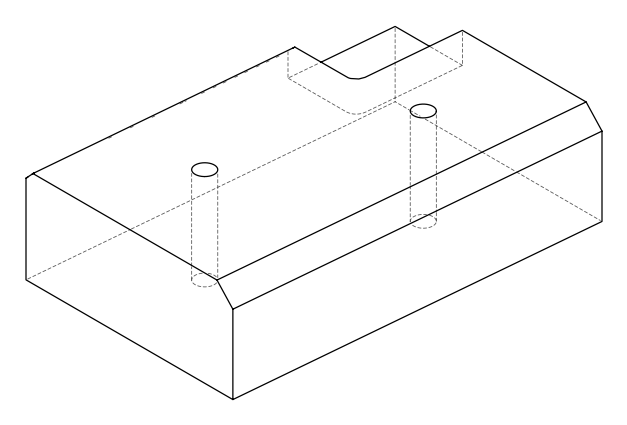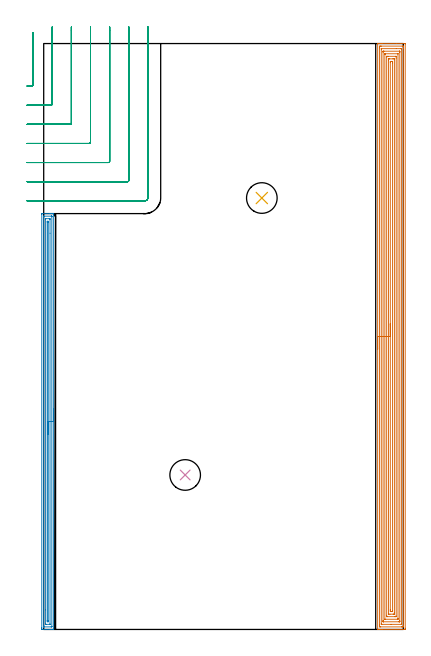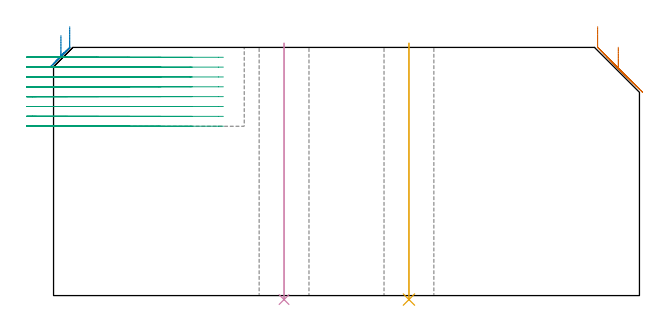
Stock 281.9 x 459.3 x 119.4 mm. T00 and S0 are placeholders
(PLAN: 5 operations, 2 tool changes, 58.6 min)
(1 AREA_MILL | FG_CHAMFER_SURFACE | UGT0205_001 | 29.74 min | 107144 mm3)
(2 AREA_MILL_1 | FG_CHAMFER_SURFACE_1 | UGT0205_001 | 10.62 min | 14328 mm3)
(3 MILL_CORNER_NOTCH_RECTANGULAR | CORNER_NOTCH_RECTANGULAR | UGT0201_094 | Follow Part, ap 5, ae 75% | 17.28 min | 461822 mm3)
(4 INDEXABLE_INSERT_DRILL_THROUGH_HOLE_FROM_SOLID | STEP1HOLE | NXT0302_019 | 0.49 min | 53940 mm3)
(5 INDEXABLE_INSERT_DRILL_THROUGH_HOLE_FROM_SOLID_1 | STEP1HOLE_1 | NXT0302_019 | 0.49 min | 53955 mm3)
(TOOL UGT0205_001 | Chamfer Mill 20 x 3 x 45 deg. | D20 FL50 Z2)
(TOOL UGT0201_094 | End mill 20 mm | D20 FL38 Z4)
(TOOL NXT0302_019 | Index. Insert Drill 24mm [880-D2400L25-05] | D24 PA176 FL120 Z2)
(OP 1 AREA_MILL)
G17 G21 G94 G90
T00 M6
G54
G17 G0 G90 X261.8 Y219.65 S1061 M3
G43 Z129.4 H0
G94 G1 Y219.688 Z128.528 F250.
Y219.802 Z127.663
Y219.991 Z126.812
Y220.253 Z125.98
Y220.587 Z125.174
Y220.99 Z124.4
Y221.459 Z123.664
Y221.99 Z122.972
Y222.579 Z122.329
Y223.222 Z121.74
Y223.914 Z121.208
Y224.65 Z120.74
Y225.424 Z120.337
Y226.23 Z120.003
Y227.062 Z119.741
Y227.914 Z119.552
Y228.778 Z119.438
Y229.65 Z119.4
Y459.134
X261.803 Y459.29 Z119.388
X261.844 Y459.293 Z119.348
X262.222 Y459.3 Z118.978
X262.597 Z118.603
X263.258 Z117.938
X264.478 Z116.719
X265.037 Z116.157
X276.604 Z104.593
X282.832 Z98.365
X283.114 Y459.298 Z98.083
X283.392 Y459.29 Z97.806
X283.399 Y459.012 Z97.799
X283.4 Y0.935 Z97.8
X283.399 Y0.612 Z97.801
X283.394 Y0.049 Z97.804
X283.392 Y0.008 Z97.806
X282.832 Y0. Z98.365
X265.647 Z115.548
X265.037 Z116.157
X264.478 Z116.719
X264.147 Z117.049
X263.588 Z117.608
X263.258 Z117.938
X262.221 Z118.978
X261.844 Y0.007 Z119.348
X261.803 Y0.01 Z119.388
X261.8 Y0.166 Z119.4
Y229.65
X263.214 Z117.986
Y456.052
X263.217 Y456.902 Z117.983
X263.219 Y456.94 Z117.981
X263.258 Y457.29 Z117.942
X263.753 Y457.298 Z117.447
X264.147 Y457.299 Z117.053
X264.64 Y457.3 Z116.56
X281.053 Y457.299 Z100.147
X281.549 Y457.297 Z99.651
X281.942 Y457.29 Z99.258
X281.98 Y456.902 Z99.22
X281.983 Y456.861 Z99.217
X281.986 Y456.009 Z99.214
Y455.966
Y3.248
X281.983 Y2.398 Z99.217
X281.981 Y2.36 Z99.219
X281.942 Y2.01 Z99.258
X281.447 Y2.002 Z99.753
X281.053 Y2.001 Z100.147
X280.56 Y2. Z100.64
X264.147 Y2.001 Z117.053
X263.651 Y2.003 Z117.549
X263.258 Y2.01 Z117.942
X263.22 Y2.398 Z117.98
X263.217 Y2.439 Z117.983
X263.214 Y3.291 Z117.986
Y3.334
Y229.65
X264.628 Z116.572
X264.629 Y455.116 Z116.571
X264.63 Y455.219 Z116.57
X264.632 Y455.269 Z116.568
X264.634 Y455.286 Z116.566
X264.671 Y455.29 Z116.529
X264.855 Y455.299 Z116.345
X276.421 Y455.3 Z104.779
X279.98 Z101.22
X280.163 Z101.037
X280.346 Y455.298 Z100.854
X280.468 Y455.295 Z100.732
X280.56 Y455.29 Z100.64
X280.565 Y455.251 Z100.635
X280.568 Y455.116 Z100.632
X280.571 Y454.707 Z100.629
Y4.184
X280.57 Y4.082 Z100.63
X280.568 Y4.031 Z100.632
X280.566 Y4.014 Z100.634
X280.529 Y4.01 Z100.671
X280.345 Y4.001 Z100.855
X272.338 Y4. Z108.862
X265.037 Z116.163
X264.854 Y4.002 Z116.346
X264.732 Y4.005 Z116.468
X264.64 Y4.01 Z116.56
X264.635 Y4.049 Z116.565
X264.632 Y4.184 Z116.568
X264.629 Y4.593 Z116.571
X264.628 Y229.65 Z116.572
X266.043 Z115.157
Y452.437
X266.045 Y453.212 Z115.155
X266.047 Y453.265 Z115.153
X266.049 Y453.286 Z115.151
X266.065 Y453.29 Z115.135
X266.172 Y453.295 Z115.028
X266.387 Y453.298 Z114.813
X266.817 Y453.3 Z114.383
X278.825 Y453.299 Z102.375
X279.031 Y453.296 Z102.169
X279.133 Y453.291 Z102.067
X279.151 Y453.288 Z102.049
X279.153 Y453.273 Z102.047
X279.155 Y453.234 Z102.045
X279.157 Y452.554 Z102.043
Y452.437
Y6.863
X279.155 Y6.088 Z102.045
X279.153 Y6.035 Z102.047
X279.151 Y6.014 Z102.049
X279.135 Y6.01 Z102.065
X279.028 Y6.005 Z102.172
X278.813 Y6.002 Z102.387
X278.383 Y6. Z102.817
X266.375 Y6.001 Z114.825
X266.169 Y6.004 Z115.031
X266.067 Y6.009 Z115.133
X266.049 Y6.012 Z115.151
X266.047 Y6.027 Z115.153
X266.045 Y6.066 Z115.155
X266.043 Y6.746 Z115.157
Y6.863
Y229.65
X267.457 Z113.743
Y450.651
X267.459 Y450.9 Z113.741
X267.464 Y451.152 Z113.736
X267.471 Y451.29 Z113.729
X267.545 Y451.294 Z113.655
X267.706 Y451.298 Z113.494
X267.95 Y451.3 Z113.25
X277.738 Y451.299 Z103.462
X277.741 Y451.296 Z103.459
X277.742 Y451.295 Z103.458
X277.743 Y8.649 Z103.457
X277.741 Y8.4 Z103.459
X277.736 Y8.149 Z103.464
X277.729 Y8.01 Z103.471
X277.655 Y8.006 Z103.545
X277.494 Y8.002 Z103.706
X277.25 Y8. Z103.95
X267.462 Y8.001 Z113.738
X267.458 Y8.004 Z113.742
Y8.005
X267.457 Y229.65 Z113.743
X268.871 Z112.329
X268.872 Y448.866 Z112.328
X268.874 Y449.174 Z112.326
X268.876 Y449.25 Z112.324
X268.877 Y449.281 Z112.323
X268.91 Y449.29 Z112.29
X269.056 Y449.297 Z112.144
X269.486 Y449.299 Z111.714
X269.943 Y449.3 Z111.257
X275.714 Y449.299 Z105.486
X276.174 Y449.297 Z105.026
X276.301 Y449.29 Z104.899
X276.322 Y449.283 Z104.878
X276.324 Y449.24 Z104.876
X276.327 Y449.143 Z104.873
X276.329 Y447.973 Z104.871
X276.328 Y10.435 Z104.872
X276.326 Y10.126 Z104.874
X276.324 Y10.05 Z104.876
X276.322 Y10.019 Z104.878
X276.29 Y10.01 Z104.91
X276.144 Y10.003 Z105.056
X275.714 Y10.001 Z105.486
X275.257 Y10. Z105.943
X269.486 Y10.001 Z111.714
X269.026 Y10.003 Z112.174
X268.899 Y10.01 Z112.301
X268.878 Y10.017 Z112.322
X268.876 Y10.06 Z112.324
X268.873 Y10.157 Z112.327
X268.872 Y10.435 Z112.328
X268.871 Y11.051 Z112.329
Y229.65
X270.285 Z110.915
Y446.277
X270.287 Y447.08 Z110.913
X270.288 Y447.168 Z110.912
X270.292 Y447.259 Z110.908
X270.299 Y447.291 Z110.901
X270.321 Y447.293 Z110.879
X270.376 Y447.296 Z110.824
X271.046 Y447.3 Z110.154
X271.265 Z109.935
X273.715 Z107.485
X274.605 Z106.595
X274.824 Y447.297 Z106.376
X274.897 Y447.293 Z106.303
X274.905 Y447.291 Z106.295
X274.908 Y447.277 Z106.292
X274.912 Y447.23 Z106.288
X274.914 Y447.17 Z106.286
X274.915 Y13.023 Z106.285
X274.913 Y12.22 Z106.287
X274.912 Y12.132 Z106.288
X274.908 Y12.041 Z106.292
X274.901 Y12.009 Z106.299
X274.879 Y12.007 Z106.321
X274.824 Y12.004 Z106.376
X274.154 Y12. Z107.046
X273.935 Z107.265
X271.485 Z109.715
X270.595 Z110.605
X270.376 Y12.003 Z110.824
X270.303 Y12.007 Z110.897
X270.295 Y12.009 Z110.905
X270.292 Y12.023 Z110.908
X270.288 Y12.07 Z110.912
X270.286 Y12.13 Z110.914
X270.285 Y229.65 Z110.915
X271.699 Z109.501
X271.7 Y444.401 Z109.5
X271.701 Y444.856 Z109.499
X271.707 Y445.294 Z109.493
X272.149 Y445.3 Z109.051
X273.039 Z108.161
X273.493 Y445.294 Z107.707
X273.499 Y444.838 Z107.701
X273.5 Y444.401 Z107.7
Y443.944
Y14.899
X273.499 Y14.444 Z107.701
X273.493 Y14.006 Z107.707
X273.051 Y14. Z108.149
X272.155 Z109.045
X271.707 Y14.006 Z109.493
X271.701 Y14.462 Z109.499
X271.7 Y14.899 Z109.5
X271.699 Y15.356 Z109.501
Y229.65
Y230.522 Z109.539
Y231.387 Z109.652
Y232.238 Z109.841
Y233.07 Z110.104
Y233.876 Z110.437
Y234.65 Z110.84
Y235.386 Z111.309
Y236.078 Z111.84
Y236.721 Z112.429
Y237.31 Z113.073
Y237.842 Z113.765
Y238.31 Z114.501
Y238.713 Z115.274
Y239.047 Z116.08
Y239.309 Z116.912
Y239.498 Z117.764
Y239.612 Z118.629
Y239.65 Z119.501
G0 Z129.4
M5
M2
(OP 2 AREA_MILL_1)
G17 G21 G94 G90
T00 M6
G54
G17 G0 G90 X7.8 Y173. S1061 M3
G43 Z129.4 H0
G94 G1 Y172.962 Z128.528 F250.
Y172.848 Z127.663
Y172.659 Z126.812
Y172.397 Z125.98
Y172.063 Z125.174
Y171.66 Z124.4
Y171.192 Z123.664
Y170.66 Z122.972
Y170.071 Z122.329
Y169.428 Z121.739
Y168.736 Z121.208
Y168. Z120.74
Y167.226 Z120.337
Y166.42 Z120.003
Y165.588 Z119.741
Y164.737 Z119.552
Y163.872 Z119.438
Y163. Z119.4
Y0.157
X7.797 Y0.01 Z119.388
X7.739 Y0.007 Z119.331
X7.359 Y0. Z118.958
X6.908 Z118.508
X6.279 Z117.874
X5.07 Z116.667
X4.491 Z116.085
X-1.124 Y0.001 Z110.473
X-1.474 Y0.003 Z110.123
X-1.492 Y0.007 Z110.106
X-1.497 Y0.603 Z110.103
X-1.5 Y1.229 Z110.1
Y325.397
X-1.497 Y325.666 Z110.102
X-1.492 Y325.99 Z110.106
X-1.163 Y326. Z110.434
X4.491 Z116.085
X5.07 Z116.667
X5.385 Z116.981
X5.964 Z117.561
X6.279 Z117.874
X6.908 Z118.508
X7.359 Z118.958
X7.739 Y325.993 Z119.331
X7.805 Y325.99 Z119.395
X7.8 Y325.847 Z119.4
Y163.
X6.386 Z117.986
X6.385 Y2.388 Z117.985
X6.384 Y2.283 Z117.984
X6.379 Y2.175 Z117.979
X6.37 Y2.01 Z117.97
X6.279 Y2.008 Z117.879
X5.772 Y2.001 Z117.372
X0.409 Y2. Z112.009
X0.021 Y2.002 Z111.621
X-0.034 Y2.005 Z111.566
X-0.067 Y2.01 Z111.533
X-0.079 Y2.014 Z111.521
X-0.081 Y2.068 Z111.519
X-0.085 Y2.281 Z111.515
X-0.086 Y2.388 Z111.514
Y2.494
X-0.085 Y323.612 Z111.515
X-0.084 Y323.717 Z111.516
X-0.079 Y323.825 Z111.521
X-0.07 Y323.99 Z111.53
X0.021 Y323.992 Z111.621
X0.528 Y323.999 Z112.128
X5.891 Y324. Z117.491
X6.279 Y323.998 Z117.879
X6.334 Y323.995 Z117.934
X6.367 Y323.99 Z117.967
X6.379 Y323.985 Z117.979
X6.381 Y323.931 Z117.981
X6.385 Y323.719 Z117.985
Y323.612
X6.386 Y323.506 Z117.986
Y163.
X4.971 Z116.571
Y4.172
X4.97 Y4.053 Z116.57
X4.968 Y4.024 Z116.568
X4.966 Y4.016 Z116.566
X4.95 Y4.01 Z116.55
X4.836 Y4.004 Z116.436
X4.663 Y4. Z116.263
X1.981 Z113.581
X1.809 Y4.003 Z113.409
X1.636 Y4.008 Z113.236
X1.335 Y4.022 Z112.935
X1.333 Y4.172 Z112.933
X1.329 Y4.651 Z112.929
X1.328 Y15.415 Z112.928
X1.329 Y321.828 Z112.929
X1.33 Y321.948 Z112.93
X1.332 Y321.976 Z112.932
X1.334 Y321.984 Z112.934
X1.35 Y321.99 Z112.95
X1.464 Y321.996 Z113.064
X1.637 Y322. Z113.237
X4.319 Z115.919
X4.491 Y321.997 Z116.091
X4.663 Y321.992 Z116.263
X4.965 Y321.978 Z116.565
X4.967 Y321.828 Z116.567
X4.971 Y321.349 Z116.571
X4.972 Y310.615 Z116.572
X4.971 Y163. Z116.571
X3.557 Z115.157
Y6.849
X3.551 Y6.038 Z115.151
X3.547 Y6.007 Z115.147
X2.753 Y6.01 Z114.353
X2.743 Y6.809 Z114.343
Y6.849
Y319.151
X2.749 Y319.963 Z114.349
X2.753 Y319.993 Z114.353
X3.547 Y319.99 Z115.147
X3.557 Y319.191 Z115.157
Y319.151
Y163.
Y162.128 Z115.195
Y161.264 Z115.309
Y160.412 Z115.498
Y159.58 Z115.76
Y158.774 Z116.094
Y158. Z116.497
Y157.264 Z116.966
Y156.572 Z117.497
Y155.929 Z118.086
Y155.34 Z118.729
Y154.809 Z119.422
Y154.34 Z120.157
Y153.937 Z120.931
Y153.603 Z121.737
Y153.341 Z122.569
Y153.152 Z123.421
Y153.038 Z124.286
Y153. Z125.157
G0 Z129.4
M5
M2
(OP 3 MILL_CORNER_NOTCH_RECTANGULAR)
G17 G21 G94 G90
T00 M6
G54
G17 G0 G90 X-13. Y426. S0 M3
G43 Z129.4 H0
Z114.662
G94 G1 X-10. F250.
X-9.293 F500.
G3 X-8.3 Y426.993 R1.
G1 Y464.878
Y467.878 F250.
G0 Z129.4
X-13. Y411.
Z114.662
G1 X-10.
X5.707 F500.
G3 X6.7 Y411.993 R1.
G1 Y469.3
Y472.3 F250.
G0 Z129.4
X-13. Y396.
Z114.662
G1 X-10.
X20.706 F500.
G3 X21.7 Y396.994 R1.
G1 Y469.3
Y472.3 F250.
G0 Z129.4
X-13. Y381.
Z114.662
G1 X-10.
X35.706 F500.
G3 X36.7 Y381.994 R1.
G1 Y469.3
Y472.3 F250.
G0 Z129.4
X-13. Y366.
Z114.662
G1 X-10.
X50.705 F500.
G3 X51.7 Y366.995 R1.
G1 Y469.3
Y472.3 F250.
G0 Z129.4
X-13. Y351.
Z114.662
G1 X-10.
X65.705 F500.
G3 X66.7 Y351.995 R1.
G1 Y469.3
Y472.3 F250.
G0 Z129.4
X-13. Y336.
Z114.662
G1 X-10.
X79.3 F500.
G3 X81.7 Y338.4 R2.4
G1 Y469.3
Y472.3 F250.
G0 Z129.4
X-13. Y426.
Z109.925
G1 X-10.
X-9.293 F500.
G3 X-8.3 Y426.993 R1.
G1 Y464.878
Y467.878 F250.
G0 Z129.4
X-13. Y411.
Z109.925
G1 X-10.
X5.707 F500.
G3 X6.7 Y411.993 R1.
G1 Y469.3
Y472.3 F250.
G0 Z129.4
X-13. Y396.
Z109.925
G1 X-10.
X20.706 F500.
G3 X21.7 Y396.994 R1.
G1 Y469.3
Y472.3 F250.
G0 Z129.4
X-13. Y381.
Z109.925
G1 X-10.
X35.706 F500.
G3 X36.7 Y381.994 R1.
G1 Y469.3
Y472.3 F250.
G0 Z129.4
X-13. Y366.
Z109.925
G1 X-10.
X50.705 F500.
G3 X51.7 Y366.995 R1.
G1 Y469.3
Y472.3 F250.
G0 Z129.4
X-13. Y351.
Z109.925
G1 X-10.
X65.705 F500.
G3 X66.7 Y351.995 R1.
G1 Y469.3
Y472.3 F250.
G0 Z129.4
X-13. Y336.
Z109.925
G1 X-10.
X79.3 F500.
G3 X81.7 Y338.4 R2.4
G1 Y469.3
Y472.3 F250.
G0 Z129.4
X-13. Y426.
Z105.187
G1 X-10.
X-9.293 F500.
G3 X-8.3 Y426.993 R1.
G1 Y464.878
Y467.878 F250.
G0 Z129.4
X-13. Y411.
Z105.187
G1 X-10.
X5.707 F500.
G3 X6.7 Y411.993 R1.
G1 Y469.3
Y472.3 F250.
G0 Z129.4
X-13. Y396.
Z105.187
G1 X-10.
X20.706 F500.
G3 X21.7 Y396.994 R1.
G1 Y469.3
Y472.3 F250.
G0 Z129.4
X-13. Y381.
Z105.187
G1 X-10.
X35.706 F500.
G3 X36.7 Y381.994 R1.
G1 Y469.3
Y472.3 F250.
G0 Z129.4
X-13. Y366.
Z105.187
G1 X-10.
X50.705 F500.
G3 X51.7 Y366.995 R1.
G1 Y469.3
Y472.3 F250.
G0 Z129.4
X-13. Y351.
Z105.187
G1 X-10.
X65.705 F500.
G3 X66.7 Y351.995 R1.
G1 Y469.3
Y472.3 F250.
G0 Z129.4
X-13. Y336.
Z105.187
G1 X-10.
X79.3 F500.
G3 X81.7 Y338.4 R2.4
G1 Y469.3
Y472.3 F250.
G0 Z129.4
X-13. Y426.
Z100.45
G1 X-10.
X-9.293 F500.
G3 X-8.3 Y426.993 R1.
G1 Y464.878
Y467.878 F250.
G0 Z129.4
X-13. Y411.
Z100.45
G1 X-10.
X5.707 F500.
G3 X6.7 Y411.993 R1.
G1 Y469.3
Y472.3 F250.
G0 Z129.4
X-13. Y396.
Z100.45
G1 X-10.
X20.706 F500.
G3 X21.7 Y396.994 R1.
G1 Y469.3
Y472.3 F250.
G0 Z129.4
X-13. Y381.
Z100.45
G1 X-10.
X35.706 F500.
G3 X36.7 Y381.994 R1.
G1 Y469.3
Y472.3 F250.
G0 Z129.4
X-13. Y366.
Z100.45
G1 X-10.
X50.705 F500.
G3 X51.7 Y366.995 R1.
G1 Y469.3
Y472.3 F250.
G0 Z129.4
X-13. Y351.
Z100.45
G1 X-10.
X65.705 F500.
G3 X66.7 Y351.995 R1.
G1 Y469.3
Y472.3 F250.
G0 Z129.4
X-13. Y336.
Z100.45
G1 X-10.
X79.3 F500.
G3 X81.7 Y338.4 R2.4
G1 Y469.3
Y472.3 F250.
G0 Z129.4
X-13. Y426.
Z95.712
G1 X-10.
X-9.293 F500.
G3 X-8.3 Y426.993 R1.
G1 Y464.878
Y467.878 F250.
G0 Z129.4
X-13. Y411.
Z95.712
G1 X-10.
X5.707 F500.
G3 X6.7 Y411.993 R1.
G1 Y469.3
Y472.3 F250.
G0 Z129.4
X-13. Y396.
Z95.712
G1 X-10.
X20.706 F500.
G3 X21.7 Y396.994 R1.
G1 Y469.3
Y472.3 F250.
G0 Z129.4
X-13. Y381.
Z95.712
G1 X-10.
X35.706 F500.
G3 X36.7 Y381.994 R1.
G1 Y469.3
Y472.3 F250.
G0 Z129.4
X-13. Y366.
Z95.712
G1 X-10.
X50.705 F500.
G3 X51.7 Y366.995 R1.
G1 Y469.3
Y472.3 F250.
G0 Z129.4
X-13. Y351.
Z95.712
G1 X-10.
X65.705 F500.
G3 X66.7 Y351.995 R1.
G1 Y469.3
Y472.3 F250.
G0 Z129.4
X-13. Y336.
Z95.712
G1 X-10.
X79.3 F500.
G3 X81.7 Y338.4 R2.4
G1 Y469.3
Y472.3 F250.
G0 Z129.4
X-13. Y426.
Z90.975
G1 X-10.
X-9.293 F500.
G3 X-8.3 Y426.993 R1.
G1 Y464.878
Y467.878 F250.
G0 Z129.4
X-13. Y411.
Z90.975
G1 X-10.
X5.707 F500.
G3 X6.7 Y411.993 R1.
G1 Y469.3
Y472.3 F250.
G0 Z129.4
X-13. Y396.
Z90.975
G1 X-10.
X20.706 F500.
G3 X21.7 Y396.994 R1.
G1 Y469.3
Y472.3 F250.
G0 Z129.4
X-13. Y381.
Z90.975
G1 X-10.
X35.706 F500.
G3 X36.7 Y381.994 R1.
G1 Y469.3
Y472.3 F250.
G0 Z129.4
X-13. Y366.
Z90.975
G1 X-10.
X50.705 F500.
G3 X51.7 Y366.995 R1.
G1 Y469.3
Y472.3 F250.
G0 Z129.4
X-13. Y351.
Z90.975
G1 X-10.
X65.705 F500.
G3 X66.7 Y351.995 R1.
G1 Y469.3
Y472.3 F250.
G0 Z129.4
X-13. Y336.
Z90.975
G1 X-10.
X79.3 F500.
G3 X81.7 Y338.4 R2.4
G1 Y469.3
Y472.3 F250.
G0 Z129.4
X-13. Y426.
Z86.237
G1 X-10.
X-9.293 F500.
G3 X-8.3 Y426.993 R1.
G1 Y464.878
Y467.878 F250.
G0 Z129.4
X-13. Y411.
Z86.237
G1 X-10.
X5.707 F500.
G3 X6.7 Y411.993 R1.
G1 Y469.3
Y472.3 F250.
G0 Z129.4
X-13. Y396.
Z86.237
G1 X-10.
X20.706 F500.
G3 X21.7 Y396.994 R1.
G1 Y469.3
Y472.3 F250.
G0 Z129.4
X-13. Y381.
Z86.237
G1 X-10.
X35.706 F500.
G3 X36.7 Y381.994 R1.
G1 Y469.3
Y472.3 F250.
G0 Z129.4
X-13. Y366.
Z86.237
G1 X-10.
X50.705 F500.
G3 X51.7 Y366.995 R1.
G1 Y469.3
Y472.3 F250.
G0 Z129.4
X-13. Y351.
Z86.237
G1 X-10.
X65.705 F500.
G3 X66.7 Y351.995 R1.
G1 Y469.3
Y472.3 F250.
G0 Z129.4
X-13. Y336.
Z86.237
G1 X-10.
X79.3 F500.
G3 X81.7 Y338.4 R2.4
G1 Y469.3
Y472.3 F250.
G0 Z129.4
X-13. Y426.
Z81.5
G1 X-10.
X-9.293 F500.
G3 X-8.3 Y426.993 R1.
G1 Y464.878
Y467.878 F250.
G0 Z129.4
X-13. Y411.
Z81.5
G1 X-10.
X5.707 F500.
G3 X6.7 Y411.993 R1.
G1 Y469.3
Y472.3 F250.
G0 Z129.4
X-13. Y396.
Z81.5
G1 X-10.
X20.706 F500.
G3 X21.7 Y396.994 R1.
G1 Y469.3
Y472.3 F250.
G0 Z129.4
X-13. Y381.
Z81.5
G1 X-10.
X35.706 F500.
G3 X36.7 Y381.994 R1.
G1 Y469.3
Y472.3 F250.
G0 Z129.4
X-13. Y366.
Z81.5
G1 X-10.
X50.705 F500.
G3 X51.7 Y366.995 R1.
G1 Y469.3
Y472.3 F250.
G0 Z129.4
X-13. Y351.
Z81.5
G1 X-10.
X65.705 F500.
G3 X66.7 Y351.995 R1.
G1 Y469.3
Y472.3 F250.
G0 Z129.4
X-13. Y336.
Z81.5
G1 X-10.
X79.3 F500.
G3 X81.7 Y338.4 R2.4
G1 Y469.3
Y472.3 F250.
G0 Z129.4
M5
M2
(OP 4 INDEXABLE_INSERT_DRILL_THROUGH_HOLE_FROM_SOLID)
G17 G21 G94 G90
T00 M6
G54
G17 G0 G90 X110.9 Y121.1 S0 M3
G43 Z129.4 H1
G94 G81 G98 Z-1.919 F250. R121.4
G80
M5
M2
(OP 5 INDEXABLE_INSERT_DRILL_THROUGH_HOLE_FROM_SOLID_1)
G17 G21 G94 G90
T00 M6
G54
G17 G0 G90 X171. Y338.2 S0 M3
G43 Z129.4 H1
G94 G81 G98 Z-1.919 F250. R121.4
G80
M5
M2
